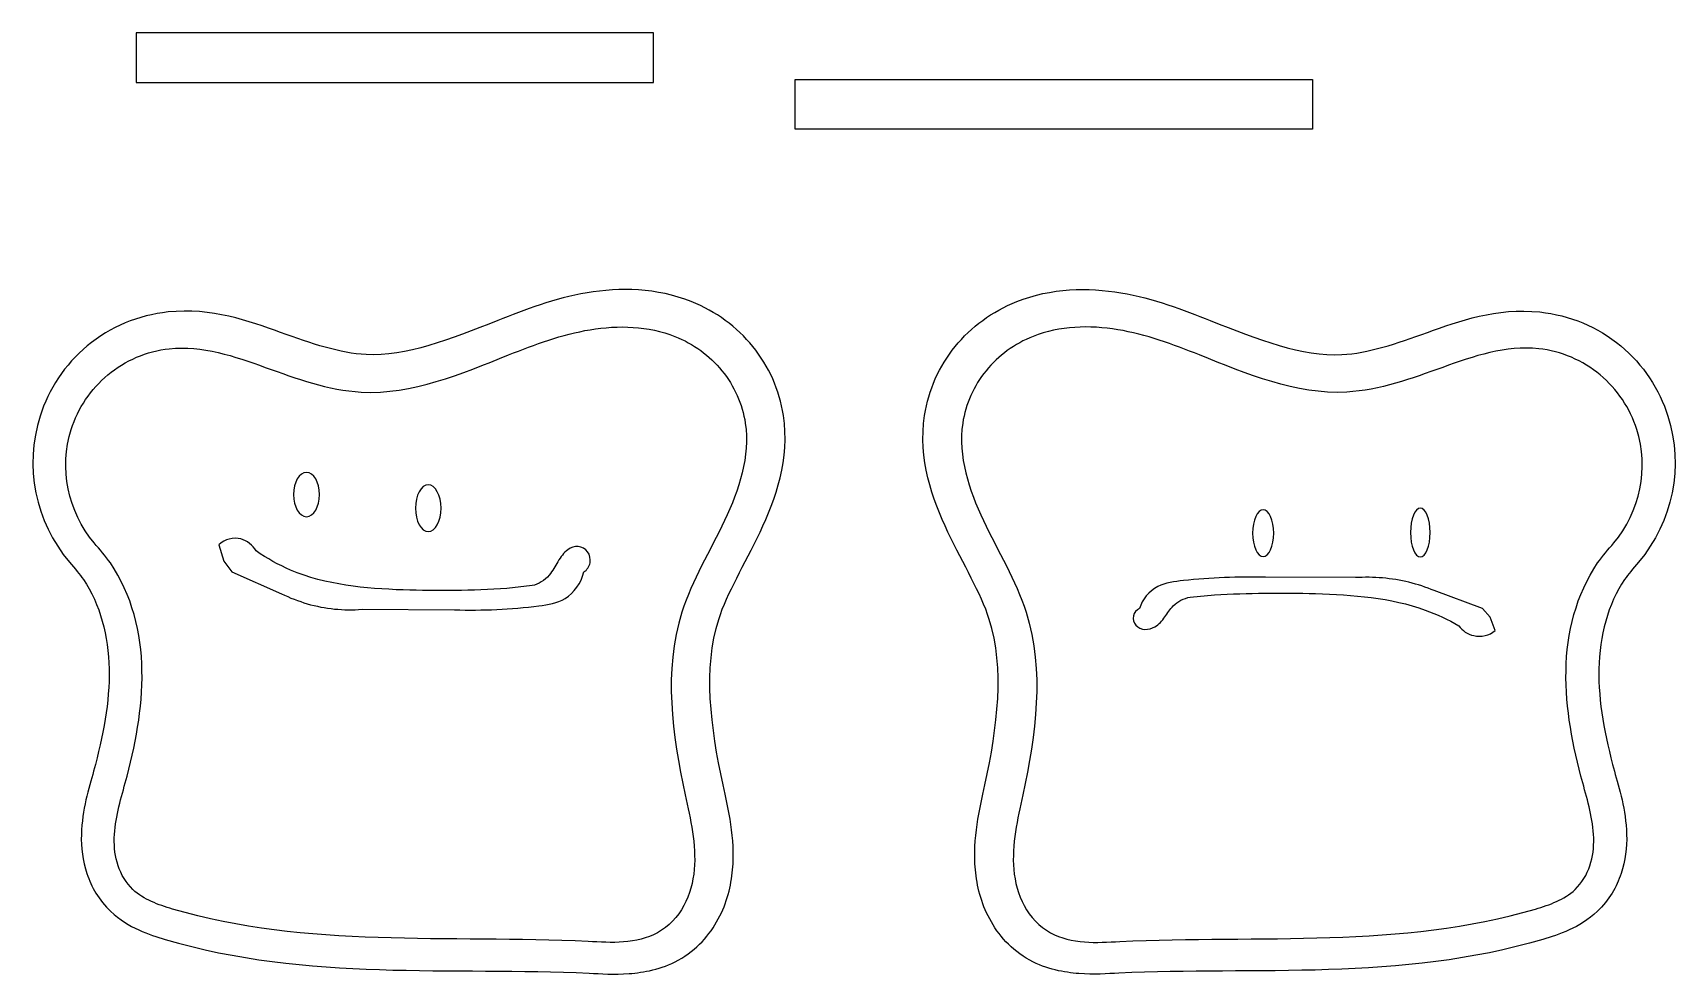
# Model space of a CAD drawing. Header units: millimetres. Extents: x 0 to 159, y -66 to 25.
import ezdxf

# ---------------------------------------------------------------- set-up
doc = ezdxf.new("R2010")
doc.units = ezdxf.units.MM
doc.layers.get('0').update_dxf_attribs({"linetype": 'CONTINUOUS'})

msp = doc.modelspace()

# ---------------------------------------------------------------- linework, layer by layer
for p, q in [((3.71, -13.51), (3.71, -13.51)), ((155.04, -13.51), (155.04, -13.51)), ((17.98, -24.68), (18.47, -26.26)), ((18.47, -26.26), (19.22, -27.27)), ((19.22, -27.27), (24.02, -29.39)), ((127.86, -27.84), (119.16, -27.8)), ((48.25, -28.61), (45.82, -28.89)), ((111.86, -29.72), (114.22, -29.49)), ((140.14, -30.83), (135.46, -29.09)), ((31.82, -30.9), (40.75, -30.95)), ((140.87, -31.66), (140.14, -30.83)), ((141.35, -32.96), (140.87, -31.66))]:
    msp.add_line(p, q)
for points in [[(10, 20), (60, 20), (60, 24.8), (10, 24.8)], [(73.69, 20.3), (123.69, 20.3), (123.69, 15.5), (73.69, 15.5)]]:
    msp.add_lwpolyline(points, close=True)
for centre, major_axis, ratio in [((26.45, -19.81), (0, 2.14), 0.586977), ((38.22, -21.13), (0, 2.26), 0.547197), ((118.93, -23.54), (0, -2.26), 0.450675), ((134.12, -23.48), (0, -2.36), 0.402)]:
    msp.add_ellipse(centre, major_axis=major_axis, ratio=ratio, start_param=-1.570796, end_param=4.712389)
for points in [[(53.57, -0.32), (50.39, -0.85), (47.55, -1.96), (44.94, -2.99)], [(63.65, -1.17), (60.29, 0.17), (56.76, 0.21), (53.57, -0.32)], [(69.6, -5.51), (68.06, -3.62), (66.02, -2.11), (63.65, -1.17)], [(89.15, -5.51), (90.69, -3.62), (92.73, -2.11), (95.1, -1.17)], [(95.1, -1.17), (98.46, 0.17), (101.99, 0.21), (105.18, -0.32)], [(105.18, -0.32), (108.36, -0.85), (111.2, -1.96), (113.81, -2.99)], [(13.08, -2.17), (10.2, -2.48), (7.47, -3.6), (5.26, -5.44)], [(23.93, -4.14), (20.89, -3.04), (17.26, -1.73), (13.08, -2.17)], [(44.94, -2.99), (40.31, -4.83), (36.07, -6.5), (32.21, -6.29)], [(113.81, -2.99), (118.44, -4.83), (122.68, -6.5), (126.54, -6.29)], [(134.82, -4.14), (137.86, -3.04), (141.49, -1.73), (145.67, -2.17)], [(145.67, -2.17), (148.55, -2.48), (151.28, -3.6), (153.49, -5.44)], [(32.21, -6.29), (29.71, -6.16), (26.96, -5.23), (23.93, -4.14)], [(45.98, -6.32), (48.54, -5.3), (51.15, -4.34), (53.88, -3.88)], [(53.88, -3.88), (56.61, -3.43), (59.5, -3.51), (62.06, -4.53)], [(62.06, -4.53), (63.84, -5.23), (65.42, -6.38), (66.61, -7.84)], [(96.69, -4.53), (94.91, -5.23), (93.33, -6.38), (92.14, -7.84)], [(104.87, -3.88), (102.14, -3.43), (99.25, -3.51), (96.69, -4.53)], [(112.77, -6.32), (110.21, -5.3), (107.6, -4.34), (104.87, -3.88)], [(126.54, -6.29), (129.04, -6.16), (131.79, -5.23), (134.82, -4.14)], [(5.26, -5.44), (3.07, -7.26), (1.53, -9.63), (0.7, -12.23)], [(7.25, -8.24), (8.92, -6.86), (11.01, -5.95), (13.19, -5.72)], [(13.19, -5.72), (16.36, -5.39), (19.49, -6.44), (22.47, -7.52)], [(31.75, -9.91), (36.69, -10.18), (41.4, -8.14), (45.98, -6.32)], [(72.55, -12.16), (72.18, -9.71), (71.15, -7.42), (69.6, -5.51)], [(86.2, -12.16), (86.57, -9.71), (87.6, -7.42), (89.15, -5.51)], [(127, -9.91), (122.06, -10.18), (117.35, -8.14), (112.77, -6.32)], [(145.56, -5.72), (142.39, -5.39), (139.26, -6.44), (136.28, -7.52)], [(151.5, -8.24), (149.83, -6.86), (147.74, -5.95), (145.56, -5.72)], [(153.49, -5.44), (155.68, -7.26), (157.22, -9.63), (158.05, -12.23)], [(22.47, -7.52), (25.48, -8.6), (28.54, -9.74), (31.75, -9.91)], [(66.61, -7.84), (67.8, -9.3), (68.59, -11.07), (68.87, -12.91)], [(92.14, -7.84), (90.95, -9.3), (90.16, -11.07), (89.88, -12.91)], [(136.28, -7.52), (133.27, -8.6), (130.21, -9.74), (127, -9.91)], [(3.71, -13.51), (4.36, -11.48), (5.59, -9.62), (7.25, -8.24)], [(155.04, -13.51), (154.39, -11.48), (153.16, -9.62), (151.5, -8.24)], [(0.7, -12.23), (-0.85, -17.07), (0.21, -22.42), (3.54, -26.34)], [(70.29, -23.44), (71.81, -20.24), (73.18, -16.38), (72.55, -12.16)], [(88.46, -23.44), (86.94, -20.24), (85.57, -16.38), (86.2, -12.16)], [(158.05, -12.23), (159.6, -17.07), (158.54, -22.42), (155.21, -26.34)], [(5.93, -24.49), (3.39, -21.49), (2.52, -17.23), (3.71, -13.51)], [(68.87, -12.91), (69.34, -16.12), (68.27, -19.36), (66.87, -22.31)], [(89.88, -12.91), (89.41, -16.12), (90.48, -19.36), (91.88, -22.31)], [(152.82, -24.49), (155.36, -21.49), (156.23, -17.23), (155.04, -13.51)], [(66.87, -22.31), (65.47, -25.26), (63.72, -28.08), (62.74, -31.18)], [(66.3, -31.87), (67.12, -29.29), (68.78, -26.62), (70.29, -23.44)], [(92.45, -31.87), (91.63, -29.29), (89.97, -26.62), (88.46, -23.44)], [(91.88, -22.31), (93.28, -25.26), (95.03, -28.08), (96.01, -31.18)], [(7.49, -26.42), (7.02, -25.74), (6.47, -25.12), (5.93, -24.49)], [(20.11, -24.1), (19.37, -23.91), (18.56, -24.12), (17.98, -24.68)], [(21.59, -25.26), (21.25, -24.69), (20.71, -24.26), (20.11, -24.1)], [(24.91, -27.1), (23.76, -26.61), (22.64, -25.99), (21.59, -25.26)], [(51.72, -25.14), (51.32, -25.42), (51.02, -25.85), (50.75, -26.3)], [(52.72, -24.83), (52.37, -24.82), (52.02, -24.93), (51.72, -25.14)], [(53.63, -25.34), (53.41, -25.04), (53.06, -24.86), (52.72, -24.83)], [(53.86, -26.41), (53.92, -26.04), (53.84, -25.64), (53.63, -25.34)], [(151.26, -26.42), (151.73, -25.74), (152.28, -25.12), (152.82, -24.49)], [(3.54, -26.34), (4.08, -26.98), (4.55, -27.52), (4.88, -28.01)], [(10.55, -36.84), (10.49, -33.18), (9.58, -29.47), (7.49, -26.42)], [(50.75, -26.3), (50.49, -26.74), (50.24, -27.21), (49.91, -27.59)], [(53.26, -27.29), (53.56, -27.12), (53.79, -26.78), (53.86, -26.41)], [(148.2, -36.84), (148.26, -33.18), (149.17, -29.47), (151.26, -26.42)], [(155.21, -26.34), (154.67, -26.98), (154.2, -27.52), (153.87, -28.01)], [(4.88, -28.01), (6.51, -30.38), (7.31, -33.49), (7.37, -36.66)], [(35.8, -29.03), (32.11, -28.89), (28.37, -28.57), (24.91, -27.1)], [(49.91, -27.59), (49.47, -28.12), (48.88, -28.48), (48.25, -28.61)], [(51.45, -29.85), (52.33, -29.31), (53, -28.37), (53.26, -27.29)], [(111.21, -28.12), (110.36, -28.21), (109.49, -28.32), (108.74, -28.71)], [(119.16, -27.8), (116.51, -27.73), (113.85, -27.84), (111.21, -28.12)], [(133.02, -28.29), (131.34, -27.88), (129.59, -27.73), (127.86, -27.84)], [(135.46, -29.09), (134.67, -28.76), (133.85, -28.49), (133.02, -28.29)], [(153.87, -28.01), (152.24, -30.38), (151.44, -33.49), (151.38, -36.66)], [(24.02, -29.39), (24.83, -29.79), (25.67, -30.11), (26.53, -30.36)], [(45.82, -28.89), (42.48, -29.1), (39.14, -29.14), (35.8, -29.03)], [(48.92, -30.56), (49.79, -30.45), (50.68, -30.31), (51.45, -29.85)], [(108.74, -28.71), (107.88, -29.15), (107.23, -29.93), (106.97, -30.82)], [(110.24, -30.56), (110.67, -30.13), (111.24, -29.84), (111.86, -29.72)], [(114.22, -29.49), (117.47, -29.33), (120.73, -29.29), (123.98, -29.38)], [(123.98, -29.38), (127.58, -29.49), (131.23, -29.76), (134.6, -30.97)], [(26.53, -30.36), (28.25, -30.86), (30.05, -31.04), (31.82, -30.9)], [(40.75, -30.95), (43.48, -31.03), (46.21, -30.9), (48.92, -30.56)], [(62.74, -31.18), (60.93, -36.86), (61.81, -42.99), (63.06, -48.82)], [(96.01, -31.18), (97.82, -36.86), (96.94, -42.99), (95.69, -48.82)], [(106.39, -31.54), (106.33, -31.84), (106.41, -32.18), (106.62, -32.42)], [(106.97, -30.82), (106.68, -30.96), (106.46, -31.23), (106.39, -31.54)], [(108.47, -32.59), (108.86, -32.36), (109.16, -32), (109.42, -31.63)], [(109.42, -31.63), (109.68, -31.27), (109.92, -30.88), (110.24, -30.56)], [(134.6, -30.97), (135.72, -31.38), (136.81, -31.88), (137.84, -32.48)], [(66.72, -47.87), (65.5, -42.19), (64.79, -36.61), (66.3, -31.87)], [(92.03, -47.87), (93.25, -42.19), (93.96, -36.61), (92.45, -31.87)], [(106.62, -32.42), (106.83, -32.67), (107.16, -32.82), (107.5, -32.84)], [(107.5, -32.84), (107.84, -32.85), (108.18, -32.76), (108.47, -32.59)], [(137.84, -32.48), (138.17, -32.96), (138.69, -33.31), (139.28, -33.44)], [(139.28, -33.44), (139.99, -33.6), (140.79, -33.42), (141.35, -32.96)], [(7.37, -36.66), (7.43, -39.86), (6.8, -43.13), (5.87, -46.53)], [(8.93, -47.67), (9.89, -44.13), (10.62, -40.5), (10.55, -36.84)], [(149.82, -47.67), (148.86, -44.13), (148.13, -40.5), (148.2, -36.84)], [(151.38, -36.66), (151.32, -39.86), (151.95, -43.13), (152.88, -46.53)], [(5.87, -46.53), (5.42, -48.21), (4.75, -50.24), (4.69, -52.66)], [(152.88, -46.53), (153.33, -48.21), (154, -50.24), (154.06, -52.66)], [(7.87, -52.99), (7.92, -51.18), (8.46, -49.42), (8.93, -47.67)], [(63.06, -48.82), (63.57, -51.2), (64.14, -53.61), (63.93, -56.04)], [(67.64, -56.07), (67.91, -52.98), (67.23, -50.23), (66.72, -47.87)], [(91.11, -56.07), (90.84, -52.98), (91.52, -50.23), (92.03, -47.87)], [(95.69, -48.82), (95.18, -51.2), (94.61, -53.61), (94.82, -56.04)], [(150.88, -52.99), (150.83, -51.18), (150.29, -49.42), (149.82, -47.67)], [(4.69, -52.66), (4.65, -53.9), (4.8, -55.19), (5.22, -56.44)], [(8.24, -55.67), (7.95, -54.81), (7.85, -53.9), (7.87, -52.99)], [(150.51, -55.67), (150.8, -54.81), (150.9, -53.9), (150.88, -52.99)], [(154.06, -52.66), (154.1, -53.9), (153.95, -55.19), (153.53, -56.44)], [(5.22, -56.44), (5.65, -57.72), (6.37, -58.99), (7.52, -60.08)], [(9.67, -57.97), (9.01, -57.34), (8.53, -56.53), (8.24, -55.67)], [(63.93, -56.04), (63.82, -57.25), (63.51, -58.45), (62.93, -59.53)], [(66.26, -60.82), (67.11, -59.26), (67.5, -57.63), (67.64, -56.07)], [(92.49, -60.82), (91.64, -59.26), (91.25, -57.63), (91.11, -56.07)], [(94.82, -56.04), (94.93, -57.25), (95.24, -58.45), (95.82, -59.53)], [(149.08, -57.97), (149.74, -57.34), (150.22, -56.53), (150.51, -55.67)], [(153.53, -56.44), (153.1, -57.72), (152.38, -58.99), (151.23, -60.08)], [(13.51, -59.86), (12.13, -59.45), (10.71, -58.95), (9.67, -57.97)], [(145.24, -59.86), (146.62, -59.45), (148.04, -58.95), (149.08, -57.97)], [(7.52, -60.08), (9.26, -61.72), (11.27, -62.34), (12.78, -62.79)], [(53.67, -63), (40.21, -62.33), (26.4, -63.69), (13.51, -59.86)], [(62.93, -59.53), (62.34, -60.6), (61.47, -61.55), (60.38, -62.15)], [(95.82, -59.53), (96.41, -60.6), (97.28, -61.55), (98.37, -62.15)], [(105.08, -63), (118.54, -62.33), (132.35, -63.69), (145.24, -59.86)], [(151.23, -60.08), (149.49, -61.72), (147.48, -62.34), (145.97, -62.79)], [(62.39, -64.8), (64.18, -63.81), (65.43, -62.36), (66.26, -60.82)], [(96.36, -64.8), (94.57, -63.81), (93.32, -62.36), (92.49, -60.82)], [(12.78, -62.79), (26.54, -66.88), (40.67, -65.41), (53.76, -66.06)], [(57.1, -63.04), (55.96, -63.13), (54.81, -63.05), (53.67, -63)], [(60.38, -62.15), (59.38, -62.7), (58.24, -62.95), (57.1, -63.04)], [(98.37, -62.15), (99.37, -62.7), (100.51, -62.95), (101.65, -63.04)], [(101.65, -63.04), (102.79, -63.13), (103.94, -63.05), (105.08, -63)], [(145.97, -62.79), (132.21, -66.88), (118.08, -65.41), (104.99, -66.06)], [(57.63, -66.1), (59.05, -65.98), (60.74, -65.71), (62.39, -64.8)], [(101.12, -66.1), (99.7, -65.98), (98.01, -65.71), (96.36, -64.8)], [(53.76, -66.06), (54.88, -66.11), (56.18, -66.21), (57.63, -66.1)], [(104.99, -66.06), (103.87, -66.11), (102.57, -66.21), (101.12, -66.1)]]:
    msp.add_open_spline(points, degree=3)

doc.saveas('drawing.dxf')
